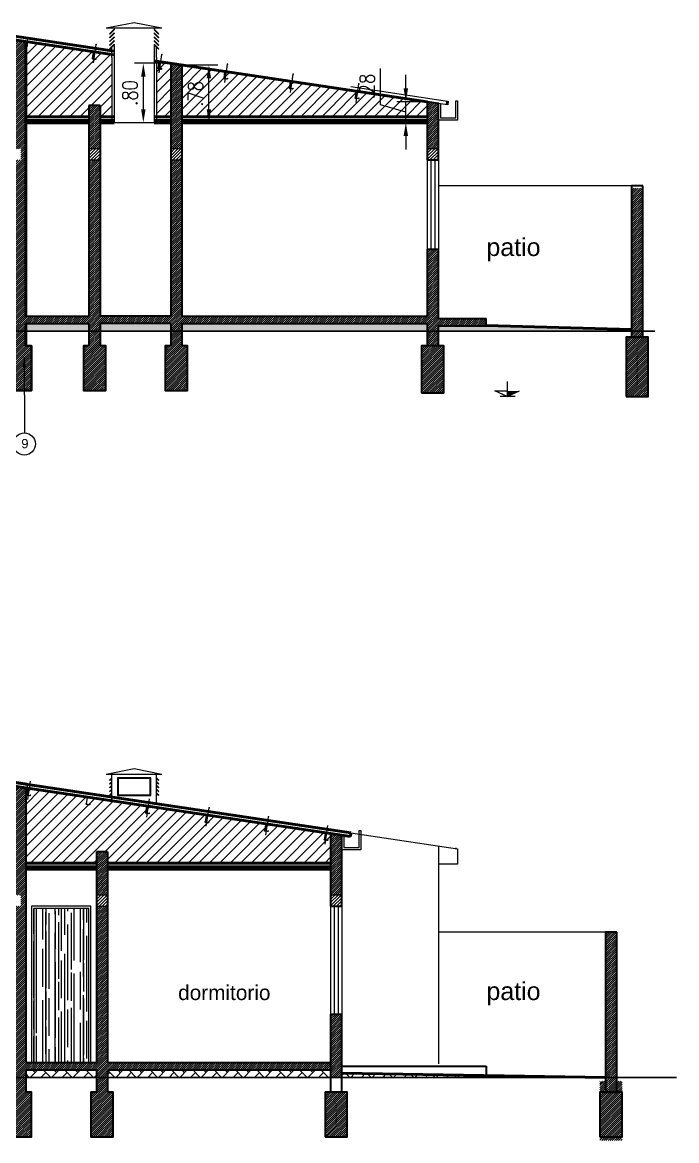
# Model space of a CAD drawing. Header units: millimetres. Extents: x 2761 to 3221, y 1635 to 1962.
# Drawn here: x 2781.35 to 2790.16, y 1945.87 to 1960.9 of the extents above; entities that cross this region are included whole.
import ezdxf

# ---------------------------------------------------------------- set-up
doc = ezdxf.new("R2010")
doc.units = ezdxf.units.MM
doc.layers.get('Defpoints').update_dxf_attribs({"lineweight": 5})
for name, color, linetype, lineweight in [('Aberturas', 239, 'Continuous', 18), ('Cotas', 8, 'Continuous', 15), ('Detalles', 3, 'Continuous', 15), ('Muros', 6, 'Continuous', 50), ('Rayado', 7, 'Continuous', 15), ('Textos', 3, 'Continuous', 9), ('Vistas', 1, 'Continuous', 20)]:
    doc.layers.add(name, color=color, linetype=linetype, lineweight=lineweight)
doc.styles.add('ARIAL', font='arial.ttf')
doc.styles.add('cotas', font='romans.shx', dxfattribs={"width": 0.8})
doc.styles.get("Standard").update_dxf_attribs({"font": 'arial.ttf'})
doc.linetypes.add('ZIGZAG', pattern='A,0.00254,-5.08,[131,ltypeshp.shx,S=5.08,R=0,X=-5.08,Y=0],-10.16,[131,ltypeshp.shx,S=5.08,R=180,X=5.08,Y=0],-5.08', length=20.32254)
doc.dimstyles.new('Copy of STANDARD', dxfattribs={"dimtxt": 0.13, "dimasz": 0.14, "dimexe": 0.08, "dimexo": 0.02, "dimgap": 0.09, "dimtad": 0, "dimtih": 1, "dimtoh": 1, "dimzin": 0, "dimdsep": 46, "dimtxsty": 'ARIAL', "dimcen": 0.05, "dimadec": 0, "dimazin": 0, "dimtfac": 1, "dimtofl": 0, "dimtmove": 0, "dimatfit": 3, "dimfxl": 1, "dimtolj": 1, "dimtzin": 0, "dimarcsym": 0})
doc.dimstyles.new('Esc 1-100', dxfattribs={"dimtxt": 0.2, "dimasz": 0.18, "dimexe": 0.12, "dimexo": 0, "dimgap": 0.08, "dimtad": 1, "dimzin": 4, "dimdsep": 46, "dimtxsty": 'cotas', "dimcen": 2.5, "dimclrd": 7, "dimclre": 7, "dimclrt": 256, "dimaunit": 1, "dimadec": 3, "dimazin": 0, "dimtfac": 1, "dimtmove": 1, "dimatfit": 3, "dimfxl": 0.12, "dimarcsym": 0})
pattern_1 = [(45, (2646.10298, 1042.22631), (1e-17, 0.143684098), [0.3048, -0.1016]), (135, (2646.17482, 1042.29816), (1e-17, 0.143684098), [0.3048, -0.1016])]
pattern_2 = [(45, (2646.102981, 1042.226315), (-0.01414213562, 0.01414213562), [])]

# ---------------------------------------------------------------- blocks, each defined once
blk = doc.blocks.new('*D41')
at = {"layer": 'Cotas', "color": 7, "lineweight": -2, "transparency": 16777216}
for p, q in [((2786.172, 1959.797), (2786.172, 1960.285)), ((2786.512, 1960.016), (2786.512, 1960.196)), ((2786.512, 1959.695), (2786.172, 1959.797)), ((2786.8, 1959.836), (2786.392, 1959.836)), ((2786.512, 1959.554), (2786.512, 1959.836)), ((2786.512, 1959.554), (2786.512, 1959.836)), ((2786.8, 1959.554), (2786.392, 1959.554)), ((2786.512, 1959.374), (2786.512, 1959.194))]:
    blk.add_line(p, q, dxfattribs=at)
at = {"layer": 'Cotas', "color": 7, "transparency": 16777216}
for points in [[(2786.482, 1960.016), (2786.542, 1960.016), (2786.512, 1959.836)], [(2786.482, 1959.374), (2786.542, 1959.374), (2786.512, 1959.554)]]:
    blk.add_solid(points, dxfattribs=at)
at = {"layer": 'Defpoints', "color": 0, "transparency": 16777216}
for p in [(2786.512, 1959.836), (2786.8, 1959.836), (2786.8, 1959.554)]:
    blk.add_point(p, dxfattribs=at)
at = {"layer": 'Cotas', "transparency": 16777216, "insert": (2785.992, 1960.041), "char_height": 0.2, "attachment_point": 5, "rotation": 90, "style": 'cotas'}
blk.add_mtext('.28', dxfattribs=at)
blk = doc.blocks.new('*D129')
at = {"layer": 'Cotas', "color": 7, "lineweight": -2, "transparency": 16777216}
for p, q in [((2783.5, 1960.331), (2783.983, 1960.331)), ((2783.863, 1959.734), (2783.863, 1960.151)), ((2783.5, 1959.554), (2783.983, 1959.554))]:
    blk.add_line(p, q, dxfattribs=at)
at = {"layer": 'Cotas', "color": 7, "transparency": 16777216}
for points in [[(2783.833, 1960.151), (2783.893, 1960.151), (2783.863, 1960.331)], [(2783.833, 1959.734), (2783.893, 1959.734), (2783.863, 1959.554)]]:
    blk.add_solid(points, dxfattribs=at)
at = {"layer": 'Defpoints', "color": 0, "transparency": 16777216}
for p in [(2783.5, 1960.331), (2783.863, 1960.331), (2783.5, 1959.554)]:
    blk.add_point(p, dxfattribs=at)
at = {"layer": 'Cotas', "transparency": 16777216, "insert": (2783.683, 1959.942), "char_height": 0.2, "attachment_point": 5, "rotation": 90, "style": 'cotas'}
blk.add_mtext('.78', dxfattribs=at)
blk = doc.blocks.new('*D130')
at = {"layer": 'Cotas', "color": 7, "lineweight": -2, "transparency": 16777216}
for p, q in [((2783.35, 1960.353), (2782.861, 1960.353)), ((2782.981, 1959.734), (2782.981, 1960.173)), ((2783.35, 1959.554), (2782.861, 1959.554))]:
    blk.add_line(p, q, dxfattribs=at)
at = {"layer": 'Cotas', "color": 7, "transparency": 16777216}
for points in [[(2782.951, 1960.173), (2783.011, 1960.173), (2782.981, 1960.353)], [(2782.951, 1959.734), (2783.011, 1959.734), (2782.981, 1959.554)]]:
    blk.add_solid(points, dxfattribs=at)
at = {"layer": 'Defpoints', "color": 0, "transparency": 16777216}
for p in [(2782.981, 1960.353), (2783.35, 1960.353), (2783.35, 1959.554)]:
    blk.add_point(p, dxfattribs=at)
at = {"layer": 'Cotas', "transparency": 16777216, "insert": (2782.801, 1959.954), "char_height": 0.2, "attachment_point": 5, "rotation": 90, "style": 'cotas'}
blk.add_mtext('.80', dxfattribs=at)
blk = doc.blocks.new('PCF C N10')
at = {"color": 0}
for p, q in [((-0.025, 0.008), (-0.025, 0.092)), ((-0.023, 0.008), (-0.023, 0.092)), ((0.017, 0.1), (-0.017, 0.1)), ((0.017, 0.098), (-0.017, 0.098)), ((0.017, 0.002), (-0.017, 0.002)), ((0.017, 0), (-0.017, 0)), ((0.023, 0.085), (0.023, 0.092)), ((0.023, 0.085), (0.025, 0.085)), ((0.023, 0.008), (0.023, 0.015)), ((0.023, 0.015), (0.025, 0.015)), ((0.025, 0.085), (0.025, 0.092)), ((0.025, 0.008), (0.025, 0.015))]:
    blk.add_line(p, q, dxfattribs=at)
for centre, radius, start, end in [((-0.017, 0.092), 0.008, 90, 180), ((-0.017, 0.008), 0.008, 180, 270), ((-0.017, 0.092), 0.006, 90, 180), ((-0.017, 0.008), 0.006, 180, 270), ((0.017, 0.092), 0.008, 360, 90), ((0.017, 0.092), 0.006, 360, 90), ((0.017, 0.008), 0.008, 270, 360), ((0.017, 0.008), 0.006, 270, 360)]:
    blk.add_arc(centre, radius, start, end, dxfattribs=at)

msp = doc.modelspace()

# ---------------------------------------------------------------- hatches: boundary and pattern name
at = {"layer": 'Cotas'}
msp.add_hatch(color=7, dxfattribs=at).paths.add_polyline_path([(2787.875, 1955.95), (2787.875, 1955.874), (2788.043, 1955.95)])
at = {"layer": 'Detalles', "lineweight": 20}
h = msp.add_hatch(dxfattribs=at)
h.set_pattern_fill('_USER', color=256, scale=0.03, angle=45, pattern_type=0)
h.set_pattern_definition([(45, (2600.170978, 1029.568136), (-0.0212132034, 0.0212132034), [])])
h.paths.add_polyline_path([(2782.25, 1959.204), (2782.25, 1959.054), (2782.4, 1959.054), (2782.4, 1959.204)])
h = msp.add_hatch(dxfattribs=at)
h.set_pattern_fill('_USER', color=256, scale=0.03, angle=45, pattern_type=0)
h.set_pattern_definition([(45, (2599.070978, 1029.568136), (-0.0212132034, 0.0212132034), [])])
h.paths.add_polyline_path([(2783.35, 1959.204), (2783.35, 1959.054), (2783.5, 1959.054), (2783.5, 1959.204)])
h = msp.add_hatch(dxfattribs=at)
h.set_pattern_fill('_USER', color=256, scale=0.03, angle=45, pattern_type=0)
h.set_pattern_definition([(45, (2604.520978, 1029.568136), (-0.0212132034, 0.0212132034), [])])
h.paths.add_polyline_path([(2786.8, 1959.204), (2786.8, 1959.054), (2786.95, 1959.054), (2786.95, 1959.204)])
h = msp.add_hatch(dxfattribs=at)
h.set_pattern_fill('_USER', color=256, scale=0.03, angle=45, pattern_type=0)
h.set_pattern_definition([(45, (2600.070978, 1019.538136), (-0.0212132034, 0.0212132034), [])])
h.paths.add_polyline_path([(2782.35, 1949.174), (2782.35, 1949.024), (2782.5, 1949.024), (2782.5, 1949.174)])
h = msp.add_hatch(dxfattribs=at)
h.set_pattern_fill('_USER', color=256, scale=0.03, angle=45, pattern_type=0)
h.set_pattern_definition([(45, (2603.220978, 1019.538136), (-0.0212132034, 0.0212132034), [])])
h.paths.add_polyline_path([(2785.5, 1949.174), (2785.5, 1949.024), (2785.65, 1949.024), (2785.65, 1949.174)])
at = {"layer": 'Rayado', "lineweight": 20}
h = msp.add_hatch(dxfattribs=at)
h.set_pattern_fill('_USER', color=256, scale=0.02, angle=45, pattern_type=0)
h.set_pattern_definition(pattern_2)
h.paths.add_polyline_path([(2775.775, 1956.554), (2775.7, 1956.554), (2775.7, 1956.754), (2775.55, 1956.754), (2775.55, 1956.554), (2775.475, 1956.554), (2775.475, 1955.954), (2775.775, 1955.954)])
h.paths.add_polyline_path([(2775.55, 1956.904), (2774.906, 1956.904), (2774.906, 1956.797), (2775.55, 1956.809)])
h.paths.add_polyline_path([(2775.7, 1957.854), (2775.55, 1957.854), (2775.55, 1956.754), (2775.7, 1956.754), (2775.7, 1956.854), (2779, 1956.854), (2779, 1956.754), (2779.15, 1956.754), (2779.15, 1956.854), (2780.1, 1956.854), (2780.1, 1956.754), (2780.25, 1956.754), (2780.25, 1956.854), (2781.1, 1956.854), (2781.1, 1956.754), (2781.25, 1956.754), (2781.25, 1959.054), (2781.183, 1959.054), (2781.183, 1959.204), (2781.25, 1959.204), (2781.25, 1960.668), (2781.1, 1960.646), (2781.1, 1956.954), (2780.25, 1956.954), (2780.25, 1959.054), (2780.1, 1959.054), (2780.1, 1956.954), (2779.15, 1956.954), (2779.15, 1959.054), (2779, 1959.054), (2779, 1956.954), (2775.7, 1956.954)])
h.paths.add_polyline_path([(2775.7, 1959.836), (2775.55, 1959.813), (2775.55, 1959.204), (2775.7, 1959.204)], flags=17)
h.paths.add_polyline_path([(2779.15, 1960.353), (2779, 1960.331), (2779, 1959.204), (2779.15, 1959.204)], flags=17)
h.paths.add_polyline_path([(2780.25, 1959.786), (2780.1, 1959.786), (2780.1, 1959.204), (2780.25, 1959.204)], flags=17)
h.paths.add_polyline_path([(2781.4, 1960.646), (2781.25, 1960.668), (2781.25, 1959.204), (2781.333, 1959.204), (2781.333, 1959.054), (2781.25, 1959.054), (2781.25, 1956.754), (2781.4, 1956.754), (2781.4, 1956.854), (2782.25, 1956.854), (2782.25, 1956.754), (2782.4, 1956.754), (2782.4, 1956.854), (2783.35, 1956.854), (2783.35, 1956.754), (2783.5, 1956.754), (2783.5, 1956.854), (2786.8, 1956.854), (2786.8, 1956.754), (2786.95, 1956.754), (2786.95, 1956.824), (2787.594, 1956.824), (2787.594, 1956.924), (2786.95, 1956.924), (2786.95, 1957.854), (2786.8, 1957.854), (2786.8, 1956.954), (2783.5, 1956.954), (2783.5, 1959.054), (2783.35, 1959.054), (2783.35, 1956.954), (2782.4, 1956.954), (2782.4, 1959.054), (2782.25, 1959.054), (2782.25, 1956.954), (2781.4, 1956.954)])
h.paths.add_polyline_path([(2782.4, 1959.786), (2782.25, 1959.786), (2782.25, 1959.204), (2782.4, 1959.204)], flags=17)
h.paths.add_polyline_path([(2783.5, 1960.331), (2783.35, 1960.353), (2783.35, 1959.204), (2783.5, 1959.204)], flags=17)
h.paths.add_polyline_path([(2786.95, 1959.813), (2786.8, 1959.836), (2786.8, 1959.204), (2786.95, 1959.204)], flags=17)
h = msp.add_hatch(dxfattribs=at)
h.set_pattern_fill('_USER', color=256, scale=0.1, angle=45, pattern_type=0)
h.set_pattern_definition([(45, (2646.10298, 1042.25631), (-0.070710678, 0.070710678), [])])
h.paths.add_polyline_path([(2783.5, 1960.331), (2786.8, 1959.836), (2786.8, 1959.634), (2783.5, 1959.634)])
h.paths.add_polyline_path([(2783.157, 1960.382), (2783.35, 1960.353), (2783.35, 1959.634), (2783.157, 1959.634)])
h.paths.add_polyline_path([(2781.4, 1960.589), (2781.418, 1960.578), (2781.418, 1960.643), (2782.557, 1960.472), (2782.557, 1960.433), (2782.557, 1959.634), (2782.4, 1959.634), (2782.4, 1959.786), (2782.25, 1959.786), (2782.25, 1959.634), (2781.4, 1959.634)])
h.paths.add_polyline_path([(2781.637, 1959.96), (2781.637, 1960.238), (2781.787, 1960.238), (2781.787, 1959.96)], flags=24)
h = msp.add_hatch(dxfattribs=at)
h.set_pattern_fill('_USER', color=256, scale=0.02, angle=45, pattern_type=0)
h.set_pattern_definition([(45, (2646.102981, 1052.226315), (-0.01414213562, 0.01414213562), [])])
h.paths.add_polyline_path([(2789.699, 1958.674), (2789.549, 1958.674), (2789.549, 1956.674), (2789.699, 1956.674)])
h.paths.add_polyline_path([(2789.774, 1956.674), (2789.474, 1956.674), (2789.474, 1955.874), (2789.774, 1955.874)])
h = msp.add_hatch(dxfattribs=at)
h.set_pattern_fill('AR-HBONE', color=256, scale=0.001)
h.set_pattern_definition(pattern_1)
h.paths.add_polyline_path([(2779, 1956.854), (2775.7, 1956.854), (2775.7, 1956.754), (2779, 1956.754)])
h.paths.add_polyline_path([(2780.1, 1956.854), (2779.15, 1956.854), (2779.15, 1956.754), (2780.1, 1956.754)])
h.paths.add_polyline_path([(2781.1, 1956.854), (2780.25, 1956.854), (2780.25, 1956.754), (2781.1, 1956.754)])
h.paths.add_polyline_path([(2782.25, 1956.854), (2781.4, 1956.854), (2781.4, 1956.754), (2782.25, 1956.754)])
h.paths.add_polyline_path([(2775.55, 1956.809), (2772.489, 1956.754), (2775.55, 1956.754)])
h.paths.add_polyline_path([(2783.35, 1956.854), (2782.4, 1956.854), (2782.4, 1956.754), (2783.35, 1956.754)])
h.paths.add_polyline_path([(2786.8, 1956.854), (2783.5, 1956.854), (2783.5, 1956.754), (2786.8, 1956.754)])
h.paths.add_polyline_path([(2787.594, 1956.827), (2787.594, 1956.824), (2786.95, 1956.824), (2786.95, 1956.754), (2789.549, 1956.754), (2789.549, 1956.774)])
h = msp.add_hatch(dxfattribs=at)
h.set_pattern_fill('_USER', color=256, scale=0.02, angle=45, pattern_type=0)
h.set_pattern_definition(pattern_2)
h.paths.add_polyline_path([(2786.95, 1956.754), (2786.8, 1956.754), (2786.8, 1956.554), (2786.95, 1956.554)])
h.paths.add_polyline_path([(2787.025, 1956.554), (2786.725, 1956.554), (2786.725, 1955.924), (2787.025, 1955.924)])
h.paths.add_polyline_path([(2783.575, 1956.554), (2783.5, 1956.554), (2783.5, 1956.754), (2783.35, 1956.754), (2783.35, 1956.554), (2783.275, 1956.554), (2783.275, 1955.954), (2783.575, 1955.954)])
h.paths.add_polyline_path([(2782.475, 1956.554), (2782.4, 1956.554), (2782.4, 1956.754), (2782.25, 1956.754), (2782.25, 1956.554), (2782.175, 1956.554), (2782.175, 1955.954), (2782.475, 1955.954)])
h.paths.add_polyline_path([(2781.25, 1956.754), (2781.1, 1956.754), (2781.1, 1956.554), (2781.025, 1956.554), (2781.025, 1955.954), (2781.25, 1955.954)])
h.paths.add_polyline_path([(2781.475, 1956.554), (2781.4, 1956.554), (2781.4, 1956.754), (2781.25, 1956.754), (2781.25, 1955.954), (2781.475, 1955.954)])
h.paths.add_polyline_path([(2780.325, 1956.554), (2780.25, 1956.554), (2780.25, 1956.754), (2780.1, 1956.754), (2780.1, 1956.554), (2780.025, 1956.554), (2780.025, 1955.954), (2780.325, 1955.954)])
h.paths.add_polyline_path([(2779.225, 1956.554), (2779.15, 1956.554), (2779.15, 1956.754), (2779, 1956.754), (2779, 1956.554), (2778.925, 1956.554), (2778.925, 1955.954), (2779.225, 1955.954)])
h = msp.add_hatch(dxfattribs=at)
h.set_pattern_fill('_USER', color=256, scale=0.02, angle=45, pattern_type=0)
h.set_pattern_definition(pattern_2)
h.paths.add_polyline_path([(2777.075, 1946.524), (2776.775, 1946.524), (2776.775, 1945.924), (2777.075, 1945.924)])
h.paths.add_polyline_path([(2777, 1946.724), (2776.85, 1946.724), (2776.85, 1946.524), (2777, 1946.524)])
h.paths.add_polyline_path([(2777, 1946.824), (2780, 1946.824), (2780, 1946.724), (2780.15, 1946.724), (2780.15, 1946.824), (2781.1, 1946.824), (2781.1, 1946.724), (2781.25, 1946.724), (2781.25, 1949.024), (2781.183, 1949.024), (2781.183, 1949.174), (2781.25, 1949.174), (2781.25, 1950.638), (2781.1, 1950.616), (2781.1, 1946.924), (2780.15, 1946.924), (2780.15, 1949.024), (2780, 1949.024), (2780, 1946.924), (2777, 1946.924), (2777, 1947.824), (2776.85, 1947.824), (2776.85, 1946.874), (2774.906, 1946.874), (2774.906, 1946.752), (2776.85, 1946.779), (2776.85, 1946.724), (2777, 1946.724)])
h.paths.add_polyline_path([(2777, 1950.001), (2776.85, 1949.978), (2776.85, 1949.174), (2777, 1949.174)], flags=17)
h.paths.add_polyline_path([(2780.15, 1949.756), (2780, 1949.756), (2780, 1949.174), (2780.15, 1949.174)], flags=17)
h.paths.add_polyline_path([(2781.4, 1950.616), (2781.25, 1950.638), (2781.25, 1949.174), (2781.333, 1949.174), (2781.333, 1949.024), (2781.25, 1949.024), (2781.25, 1946.724), (2781.4, 1946.724), (2781.4, 1946.824), (2782.35, 1946.824), (2782.35, 1946.724), (2782.5, 1946.724), (2782.5, 1946.824), (2785.5, 1946.824), (2785.5, 1946.924), (2782.5, 1946.924), (2782.5, 1949.024), (2782.35, 1949.024), (2782.35, 1946.924), (2781.4, 1946.924)])
h.paths.add_polyline_path([(2782.5, 1949.756), (2782.35, 1949.756), (2782.35, 1949.174), (2782.5, 1949.174)], flags=17)
h.paths.add_polyline_path([(2785.65, 1947.574), (2785.5, 1947.574), (2785.5, 1946.724), (2785.65, 1946.724)])
h.paths.add_polyline_path([(2785.65, 1949.978), (2785.5, 1950.001), (2785.5, 1949.174), (2785.65, 1949.174)])
h.paths.add_polyline_path([(2785.725, 1946.524), (2785.425, 1946.524), (2785.425, 1945.924), (2785.725, 1945.924)])
h.paths.add_polyline_path([(2782.575, 1946.524), (2782.5, 1946.524), (2782.5, 1946.724), (2782.35, 1946.724), (2782.35, 1946.524), (2782.275, 1946.524), (2782.275, 1945.924), (2782.575, 1945.924)])
h.paths.add_polyline_path([(2781.25, 1946.724), (2781.1, 1946.724), (2781.1, 1946.524), (2781.025, 1946.524), (2781.025, 1945.924), (2781.25, 1945.924)])
h.paths.add_polyline_path([(2781.475, 1946.524), (2781.4, 1946.524), (2781.4, 1946.724), (2781.25, 1946.724), (2781.25, 1945.924), (2781.475, 1945.924)])
h.paths.add_polyline_path([(2780.225, 1946.524), (2780.15, 1946.524), (2780.15, 1946.724), (2780, 1946.724), (2780, 1946.524), (2779.925, 1946.524), (2779.925, 1945.924), (2780.225, 1945.924)])
h = msp.add_hatch(dxfattribs=at)
h.set_pattern_fill('_USER', color=256, scale=0.1, angle=45, pattern_type=0)
h.set_pattern_definition([(45, (2646.10298, 1042.22631), (-0.070710678, 0.070710678), [])])
h.paths.add_polyline_path([(2781.418, 1950.613), (2781.418, 1950.548), (2781.4, 1950.559), (2781.4, 1949.604), (2782.35, 1949.604), (2782.35, 1949.756), (2782.5, 1949.756), (2782.5, 1949.604), (2785.5, 1949.604), (2785.5, 1950.001)])
h.paths.add_polyline_path([(2782.272, 1950.47), (2782.273, 1950.477), (2782.271, 1950.477), (2782.27, 1950.47)], flags=16)
h.paths.add_polyline_path([(2782.262, 1950.401), (2782.26, 1950.401), (2782.258, 1950.389, 0.182676), (2782.261, 1950.394)], flags=16)
h.paths.add_polyline_path([(2782.252, 1950.387), (2782.218, 1950.394, -0.414214), (2782.213, 1950.401), (2782.226, 1950.484, -0.414214), (2782.233, 1950.489), (2782.266, 1950.486), (2782.233, 1950.489, 0.414214), (2782.226, 1950.484), (2782.213, 1950.401, 0.414214), (2782.218, 1950.394)], flags=16)
h.paths.add_polyline_path([(2783.062, 1950.281), (2783.06, 1950.281), (2783.058, 1950.269, 0.182676), (2783.061, 1950.274)], flags=16)
h.paths.add_polyline_path([(2783.026, 1950.364, -0.414214), (2783.033, 1950.369), (2783.072, 1950.363, 0.182676), (2783.067, 1950.366), (2783.033, 1950.369, 0.414214), (2783.026, 1950.364), (2783.013, 1950.281, 0.414214), (2783.019, 1950.274), (2783.052, 1950.267), (2783.019, 1950.274, -0.414214), (2783.013, 1950.281)], flags=16)
h.paths.add_polyline_path([(2783.073, 1950.357), (2783.071, 1950.357), (2783.07, 1950.35), (2783.072, 1950.35)], flags=16)
h.paths.add_polyline_path([(2781.462, 1950.521), (2781.46, 1950.521), (2781.458, 1950.509, 0.182676), (2781.461, 1950.514)], flags=16)
h.paths.add_polyline_path([(2781.452, 1950.509), (2781.413, 1950.515, 0.182676), (2781.418, 1950.512), (2781.451, 1950.507)], flags=16)
h.paths.add_polyline_path([(2781.47, 1950.59), (2781.472, 1950.59), (2781.473, 1950.597), (2781.471, 1950.597)], flags=16)
h.paths.add_polyline_path([(2783.862, 1950.161), (2783.86, 1950.161), (2783.858, 1950.149, 0.182676), (2783.861, 1950.154)], flags=16)
h.paths.add_polyline_path([(2783.826, 1950.244, -0.414214), (2783.833, 1950.249), (2783.872, 1950.243, 0.182676), (2783.867, 1950.246), (2783.833, 1950.249, 0.414214), (2783.826, 1950.244), (2783.814, 1950.161, 0.414214), (2783.819, 1950.154), (2783.852, 1950.147), (2783.819, 1950.154, -0.414214), (2783.814, 1950.161)], flags=16)
h.paths.add_polyline_path([(2783.873, 1950.23), (2783.874, 1950.237), (2783.872, 1950.237), (2783.871, 1950.23)], flags=16)
h.paths.add_polyline_path([(2784.673, 1950.11), (2784.674, 1950.117), (2784.672, 1950.117), (2784.671, 1950.11)], flags=16)
h.paths.add_polyline_path([(2784.662, 1950.041), (2784.66, 1950.041), (2784.659, 1950.029, 0.182676), (2784.661, 1950.034)], flags=16)
h.paths.add_polyline_path([(2784.614, 1950.041, 0.414214), (2784.619, 1950.034), (2784.652, 1950.027), (2784.619, 1950.034, -0.414214), (2784.614, 1950.041), (2784.615, 1950.046, 0.37127), (2784.613, 1950.036)], flags=16)
h.paths.add_polyline_path([(2785.473, 1949.99), (2785.474, 1949.997), (2785.472, 1949.997), (2785.471, 1949.99)], flags=16)
h.paths.add_polyline_path([(2785.463, 1949.921), (2785.461, 1949.921), (2785.459, 1949.909, 0.182676), (2785.462, 1949.914)], flags=16)
h.paths.add_polyline_path([(2785.414, 1949.921, 0.414214), (2785.419, 1949.914), (2785.453, 1949.907), (2785.419, 1949.914, -0.414214), (2785.414, 1949.921), (2785.415, 1949.926, 0.37127), (2785.413, 1949.916)], flags=16)
at = {"layer": 'Rayado'}
h = msp.add_hatch(dxfattribs=at)
h.set_pattern_fill('AR-RROOF', color=256, scale=0.005, angle=90, style=0)
h.set_pattern_definition([(90, (2623.80774, 1321.64051), (-0.127, 0.2794), [1.905, -0.254, 0.635, -0.127]), (90, (2623.74424, 1321.80942), (-0.16891, -0.127), [0.381, -0.04191, 0.762, -0.09525]), (90, (2623.69979, 1321.70401), (-0.08509, 0.6604), [1.016, -0.1778, 0.508, -0.127])])
h.paths.add_polyline_path([(2782.246, 1948.994), (2781.506, 1948.994), (2781.506, 1948.983), (2782.246, 1947.965)])
h.paths.add_polyline_path([(2781.506, 1948.983), (2781.506, 1946.924), (2782.246, 1947.885), (2782.246, 1947.965)])
h.paths.add_polyline_path([(2782.246, 1947.885), (2781.506, 1946.924), (2782.246, 1946.924)])
at = {"layer": 'Rayado', "lineweight": 20}
h = msp.add_hatch(dxfattribs=at)
h.set_pattern_fill('_USER', color=256, scale=0.02, angle=45, pattern_type=0)
h.set_pattern_definition([(45, (2645.753101, 1042.226315), (-0.01414213562, 0.01414213562), [])])
h.paths.add_polyline_path([(2789.349, 1948.674), (2789.199, 1948.674), (2789.199, 1946.674), (2789.349, 1946.674)])
h.paths.add_polyline_path([(2789.424, 1946.674), (2789.124, 1946.674), (2789.124, 1945.874), (2789.424, 1945.874)])
h = msp.add_hatch(dxfattribs=at)
h.set_pattern_fill('AR-HBONE', color=256, scale=0.001)
h.set_pattern_definition(pattern_1)
h.paths.add_polyline_path([(2782.35, 1946.824), (2781.4, 1946.824), (2781.4, 1946.724), (2782.35, 1946.724)])
h.paths.add_polyline_path([(2785.5, 1946.824), (2782.5, 1946.824), (2782.5, 1946.724), (2785.5, 1946.724)])
h.paths.add_polyline_path([(2785.65, 1946.779), (2785.65, 1946.724), (2789.199, 1946.724)])

# ---------------------------------------------------------------- linework, layer by layer
at = {"lineweight": 20}
msp.add_line((2783.127, 1959.554), (2782.587, 1959.554), dxfattribs=at)
at = {"layer": 'Aberturas'}
for p, q in [((2786.8, 1959.054), (2786.8, 1957.854)), ((2786.85, 1959.054), (2786.85, 1957.854)), ((2786.9, 1959.054), (2786.9, 1957.854)), ((2786.95, 1959.054), (2786.95, 1957.854)), ((2785.5, 1949.024), (2785.5, 1947.574)), ((2785.55, 1949.024), (2785.55, 1947.574)), ((2785.6, 1949.024), (2785.6, 1947.574)), ((2785.65, 1949.024), (2785.65, 1947.574))]:
    msp.add_line(p, q, dxfattribs=at)
for points in [[(2781.476, 1946.924), (2782.276, 1946.924), (2782.276, 1949.024), (2781.476, 1949.024)], [(2781.506, 1946.924), (2782.246, 1946.924), (2782.246, 1948.994), (2781.506, 1948.994)]]:
    msp.add_lwpolyline(points, close=True, dxfattribs=at)
at = {"layer": 'Cotas', "color": 7, "lineweight": 50}
for p, q in [((2781.4, 1960.646), (2781.4, 1956.954)), ((2781.4, 1956.854), (2781.4, 1956.554))]:
    msp.add_line(p, q, dxfattribs=at)
at = {"layer": 'Cotas', "color": 7}
for p, q in [((2787.875, 1955.874), (2787.708, 1955.95)), ((2787.708, 1955.95), (2787.875, 1955.95)), ((2787.875, 1956.078), (2787.875, 1955.874)), ((2787.875, 1955.874), (2788.043, 1955.95)), ((2787.984, 1955.874), (2787.78, 1955.874))]:
    msp.add_line(p, q, dxfattribs=at)
at = {"layer": 'Cotas', "color": 7, "lineweight": 20}
msp.add_circle((2781.381, 1955.237), 0.15, dxfattribs=at)
at = {"layer": 'Detalles', "lineweight": 5}
for p, q in [((2782.482, 1960.828), (2782.857, 1960.903)), ((2782.857, 1960.903), (2783.232, 1960.828)), ((2782.482, 1960.828), (2783.232, 1960.828)), ((2782.587, 1960.828), (2782.587, 1960.803)), ((2782.587, 1960.761), (2782.587, 1960.753)), ((2783.127, 1960.828), (2783.127, 1960.803)), ((2783.127, 1960.761), (2783.127, 1960.753)), ((2782.587, 1960.71), (2782.587, 1960.702)), ((2782.587, 1960.659), (2782.587, 1960.651)), ((2782.587, 1960.609), (2782.587, 1959.554)), ((2783.127, 1960.71), (2783.127, 1960.702)), ((2783.127, 1960.659), (2783.127, 1960.651)), ((2783.127, 1960.609), (2783.127, 1959.554)), ((2782.557, 1960.433), (2782.557, 1960.571)), ((2783.157, 1960.433), (2783.157, 1960.571)), ((2782.557, 1960.433), (2782.557, 1959.554)), ((2783.157, 1960.433), (2783.157, 1959.554)), ((2782.482, 1950.798), (2782.857, 1950.873)), ((2782.857, 1950.873), (2783.232, 1950.798)), ((2782.482, 1950.798), (2783.232, 1950.798)), ((2782.557, 1950.448), (2782.557, 1950.798)), ((2783.157, 1950.403), (2783.157, 1950.798))]:
    msp.add_line(p, q, dxfattribs=at)
at = {"layer": 'Detalles', "lineweight": 20}
for p, q in [((2782.311, 1960.358), (2782.348, 1960.605)), ((2783.194, 1960.225), (2783.231, 1960.472)), ((2784.078, 1960.093), (2784.115, 1960.34)), ((2784.961, 1959.96), (2784.998, 1960.207)), ((2785.845, 1959.828), (2785.882, 1960.075)), ((2781.427, 1950.46), (2781.464, 1950.707)), ((2783.028, 1950.22), (2783.065, 1950.467)), ((2783.828, 1950.1), (2783.865, 1950.347)), ((2784.628, 1949.98), (2784.665, 1950.227)), ((2785.428, 1949.86), (2785.465, 1950.107))]:
    msp.add_line(p, q, dxfattribs=at)
at = {"layer": 'Detalles', "lineweight": 50}
for p, q in [((2787.594, 1956.827), (2789.549, 1956.774)), ((2785.65, 1946.779), (2789.199, 1946.724))]:
    msp.add_line(p, q, dxfattribs=at)
at = {"layer": 'Detalles', "lineweight": 5}
for points in [[(2782.587, 1960.803), (2782.53, 1960.746), (2782.526, 1960.75), (2782.587, 1960.811)], [(2782.587, 1960.753), (2782.53, 1960.695), (2782.526, 1960.699), (2782.587, 1960.761)], [(2783.127, 1960.803), (2783.185, 1960.746), (2783.189, 1960.75), (2783.127, 1960.811)], [(2783.127, 1960.753), (2783.185, 1960.695), (2783.189, 1960.699), (2783.127, 1960.761)], [(2782.587, 1960.702), (2782.53, 1960.644), (2782.526, 1960.648), (2782.587, 1960.71)], [(2782.587, 1960.651), (2782.53, 1960.594), (2782.526, 1960.598), (2782.587, 1960.659)], [(2782.587, 1960.601), (2782.53, 1960.543), (2782.526, 1960.547), (2782.587, 1960.609)], [(2783.127, 1960.702), (2783.185, 1960.644), (2783.189, 1960.648), (2783.127, 1960.71)], [(2783.127, 1960.651), (2783.185, 1960.594), (2783.189, 1960.598), (2783.127, 1960.659)], [(2783.127, 1960.601), (2783.185, 1960.543), (2783.189, 1960.547), (2783.127, 1960.609)], [(2782.557, 1950.743), (2782.53, 1950.716), (2782.526, 1950.72), (2782.557, 1950.751)], [(2782.557, 1950.693), (2782.53, 1950.665), (2782.526, 1950.669), (2782.557, 1950.701)], [(2783.157, 1950.743), (2783.185, 1950.716), (2783.189, 1950.72), (2783.157, 1950.751)], [(2783.157, 1950.693), (2783.185, 1950.665), (2783.189, 1950.669), (2783.157, 1950.701)], [(2782.557, 1950.642), (2782.53, 1950.614), (2782.526, 1950.618), (2782.557, 1950.65)], [(2782.557, 1950.591), (2782.53, 1950.564), (2782.526, 1950.568), (2782.557, 1950.599)], [(2782.557, 1950.541), (2782.53, 1950.513), (2782.526, 1950.517), (2782.557, 1950.549)], [(2783.157, 1950.642), (2783.185, 1950.614), (2783.189, 1950.618), (2783.157, 1950.65)], [(2783.157, 1950.591), (2783.185, 1950.564), (2783.189, 1950.568), (2783.157, 1950.599)], [(2783.157, 1950.541), (2783.185, 1950.513), (2783.189, 1950.517), (2783.157, 1950.549)]]:
    msp.add_lwpolyline(points, dxfattribs=at)
at = {"layer": 'Detalles', "lineweight": 20}
for points in [[(2781.25, 1960.719), (2781.25, 1960.733), (2781.418, 1960.706), (2781.418, 1960.578), (2781.4, 1960.589)], [(2786.977, 1959.809), (2786.977, 1959.618), (2787.183, 1959.618), (2787.183, 1959.847), (2787.207, 1959.847), (2787.207, 1959.589), (2786.95, 1959.589)], [(2781.25, 1950.689), (2781.25, 1950.703), (2781.418, 1950.676), (2781.418, 1950.548), (2781.4, 1950.559)], [(2785.677, 1949.974), (2785.677, 1949.813), (2785.883, 1949.813), (2785.883, 1950.042), (2785.907, 1950.042), (2785.907, 1949.784), (2785.65, 1949.784)]]:
    msp.add_lwpolyline(points, dxfattribs=at)
for points in [[(2782.25, 1959.054), (2782.4, 1959.054), (2782.4, 1959.204), (2782.25, 1959.204)], [(2783.35, 1959.054), (2783.5, 1959.054), (2783.5, 1959.204), (2783.35, 1959.204)], [(2786.8, 1959.054), (2786.95, 1959.054), (2786.95, 1959.204), (2786.8, 1959.204)], [(2782.35, 1949.024), (2782.5, 1949.024), (2782.5, 1949.174), (2782.35, 1949.174)], [(2785.5, 1949.024), (2785.65, 1949.024), (2785.65, 1949.174), (2785.5, 1949.174)]]:
    msp.add_lwpolyline(points, close=True, dxfattribs=at)
at = {"layer": 'Detalles', "lineweight": 5}
for points in [[(2782.632, 1950.513), (2783.082, 1950.513), (2783.082, 1950.751), (2782.632, 1950.751)], [(2782.642, 1950.523), (2783.072, 1950.523), (2783.072, 1950.741), (2782.642, 1950.741)]]:
    msp.add_lwpolyline(points, close=True, dxfattribs=at)
at = {"layer": 'Detalles', "lineweight": 20}
for p in [(2782.348, 1960.605), (2783.231, 1960.472), (2784.115, 1960.34), (2784.998, 1960.207), (2785.882, 1960.075), (2783.865, 1950.347), (2784.665, 1950.227)]:
    msp.add_point(p, dxfattribs=at)
at = {"layer": 'Muros', "color": 1}
for p, q in [((2781.25, 1960.719), (2782.587, 1960.518)), ((2781.25, 1960.668), (2782.587, 1960.468)), ((2783.127, 1960.387), (2786.8, 1959.836)), ((2787.073, 1959.845), (2787.066, 1959.796)), ((2782.25, 1959.584), (2781.4, 1959.584)), ((2782.25, 1959.554), (2781.4, 1959.554)), ((2782.587, 1959.584), (2782.4, 1959.584)), ((2782.587, 1959.554), (2782.4, 1959.554)), ((2783.35, 1959.584), (2783.127, 1959.584)), ((2783.35, 1959.554), (2783.127, 1959.554)), ((2786.8, 1959.584), (2783.5, 1959.584)), ((2786.8, 1959.554), (2783.5, 1959.554)), ((2781.25, 1950.689), (2785.773, 1950.01)), ((2781.25, 1950.638), (2785.766, 1949.961)), ((2785.773, 1950.01), (2785.766, 1949.961)), ((2782.35, 1949.554), (2781.4, 1949.554)), ((2782.35, 1949.524), (2781.4, 1949.524)), ((2785.5, 1949.554), (2782.5, 1949.554)), ((2785.5, 1949.524), (2782.5, 1949.524))]:
    msp.add_line(p, q, dxfattribs=at)
at = {"layer": 'Muros', "lineweight": 35}
for p, q in [((2781.25, 1960.668), (2781.4, 1960.646)), ((2781.4, 1960.646), (2781.4, 1956.954)), ((2783.35, 1960.353), (2783.35, 1956.954)), ((2783.5, 1960.331), (2783.35, 1960.353)), ((2783.5, 1960.331), (2783.5, 1956.954)), ((2782.25, 1959.786), (2782.25, 1956.954)), ((2782.4, 1959.786), (2782.25, 1959.786)), ((2782.4, 1959.786), (2782.4, 1956.954)), ((2786.8, 1959.054), (2786.95, 1959.054)), ((2786.8, 1957.854), (2786.95, 1957.854)), ((2781.4, 1956.954), (2782.25, 1956.954)), ((2781.4, 1956.854), (2781.4, 1956.554)), ((2781.4, 1956.854), (2782.25, 1956.854)), ((2782.25, 1956.854), (2782.25, 1956.554)), ((2783.35, 1956.954), (2782.4, 1956.954)), ((2782.4, 1956.854), (2782.4, 1956.554)), ((2783.35, 1956.854), (2782.4, 1956.854)), ((2783.35, 1956.854), (2783.35, 1956.554)), ((2783.5, 1956.954), (2786.8, 1956.954)), ((2783.5, 1956.854), (2786.8, 1956.854)), ((2783.5, 1956.854), (2783.5, 1956.554)), ((2786.95, 1956.924), (2787.594, 1956.924)), ((2781.25, 1950.638), (2781.4, 1950.616)), ((2781.4, 1950.616), (2781.4, 1946.924)), ((2782.35, 1949.756), (2782.35, 1946.924)), ((2782.5, 1949.756), (2782.35, 1949.756)), ((2782.5, 1949.756), (2782.5, 1946.924)), ((2785.5, 1949.024), (2785.65, 1949.024)), ((2785.5, 1947.574), (2785.65, 1947.574)), ((2781.4, 1946.924), (2782.35, 1946.924)), ((2782.5, 1946.924), (2785.5, 1946.924)), ((2781.4, 1946.824), (2781.4, 1946.524)), ((2781.4, 1946.824), (2782.35, 1946.824)), ((2782.35, 1946.824), (2782.35, 1946.524)), ((2782.5, 1946.824), (2782.5, 1946.524)), ((2782.5, 1946.824), (2785.5, 1946.824)), ((2785.65, 1946.874), (2787.594, 1946.874)), ((2787.594, 1946.874), (2787.594, 1946.749))]:
    msp.add_line(p, q, dxfattribs=at)
at = {"layer": 'Muros', "color": 3, "linetype": 'ZIGZAG', "ltscale": 0.003}
for p, q in [((2782.25, 1959.634), (2781.4, 1959.634)), ((2782.587, 1959.634), (2782.4, 1959.634)), ((2783.35, 1959.634), (2783.127, 1959.634)), ((2786.8, 1959.634), (2783.5, 1959.634)), ((2782.35, 1949.604), (2781.4, 1949.604)), ((2785.5, 1949.604), (2782.5, 1949.604))]:
    msp.add_line(p, q, dxfattribs=at)
at = {"layer": 'Muros', "lineweight": 35}
for points in [[(2786.95, 1959.054), (2786.95, 1959.813), (2786.8, 1959.836), (2786.8, 1959.054)], [(2786.8, 1957.854), (2786.8, 1956.954)], [(2786.95, 1956.924), (2786.95, 1957.854)], [(2786.8, 1956.854), (2786.8, 1956.554)], [(2786.95, 1956.554), (2786.95, 1956.824), (2787.594, 1956.824), (2787.594, 1956.924)], [(2781.4, 1956.554), (2781.475, 1956.554), (2781.475, 1955.954), (2781.025, 1955.954), (2781.025, 1956.554), (2781.1, 1956.554)], [(2781.1, 1956.554), (2781.025, 1956.554), (2781.025, 1955.954), (2781.475, 1955.954), (2781.475, 1956.554), (2781.4, 1956.554)], [(2782.25, 1956.554), (2782.175, 1956.554), (2782.175, 1955.954), (2782.475, 1955.954), (2782.475, 1956.554), (2782.4, 1956.554)], [(2783.35, 1956.554), (2783.275, 1956.554), (2783.275, 1955.954), (2783.575, 1955.954), (2783.575, 1956.554), (2783.5, 1956.554)], [(2785.65, 1949.024), (2785.65, 1949.978), (2785.5, 1950.001), (2785.5, 1949.024)], [(2785.5, 1947.574), (2785.5, 1946.524)], [(2785.65, 1946.524), (2785.65, 1947.574)], [(2781.1, 1946.524), (2781.025, 1946.524), (2781.025, 1945.924), (2781.475, 1945.924), (2781.475, 1946.524), (2781.4, 1946.524)], [(2782.35, 1946.524), (2782.275, 1946.524), (2782.275, 1945.924), (2782.575, 1945.924), (2782.575, 1946.524), (2782.5, 1946.524)]]:
    msp.add_lwpolyline(points, dxfattribs=at)
for points in [[(2789.699, 1958.704), (2789.549, 1958.704), (2789.549, 1956.674), (2789.699, 1956.674)], [(2786.725, 1955.924), (2787.025, 1955.924), (2787.025, 1956.554), (2786.725, 1956.554)], [(2789.474, 1955.874), (2789.774, 1955.874), (2789.774, 1956.674), (2789.474, 1956.674)], [(2789.349, 1948.674), (2789.199, 1948.674), (2789.199, 1946.524), (2789.349, 1946.524)], [(2785.425, 1945.924), (2785.725, 1945.924), (2785.725, 1946.524), (2785.425, 1946.524)], [(2789.124, 1945.924), (2789.424, 1945.924), (2789.424, 1946.524), (2789.124, 1946.524)]]:
    msp.add_lwpolyline(points, close=True, dxfattribs=at)
at = {"layer": 'Vistas', "lineweight": 20}
for p, q in [((2785.773, 1960.04), (2787.073, 1959.845)), ((2787.066, 1959.796), (2786.95, 1959.813)), ((2789.549, 1958.704), (2786.95, 1958.704)), ((2785.773, 1950.01), (2787.205, 1949.796)), ((2786.95, 1949.834), (2786.95, 1946.904)), ((2789.199, 1948.674), (2786.95, 1948.674))]:
    msp.add_line(p, q, dxfattribs=at)
at = {"layer": 'Vistas', "color": 2, "lineweight": 30}
for p, q in [((2770.416, 1956.754), (2789.86, 1956.754)), ((2772.177, 1946.724), (2790.155, 1946.724))]:
    msp.add_line(p, q, dxfattribs=at)
at = {"layer": 'Vistas', "lineweight": 20}
msp.add_lwpolyline([(2787.193, 1949.798), (2787.193, 1949.798), (2787.193, 1949.798), (2787.181, 1949.799), (2787.205, 1949.796), (2787.205, 1949.589), (2786.948, 1949.589)], dxfattribs=at)

# ---------------------------------------------------------------- block references
at = {"layer": 'Detalles', "lineweight": 20, "xscale": -1}
for p, rotation in [((2782.333, 1960.506), 171.4692343899538), ((2783.216, 1960.373), 171.4692343899538), ((2784.1, 1960.241), 171.4692343899538), ((2784.983, 1960.108), 171.4692343899538), ((2785.867, 1959.976), 171.4692343899538), ((2781.449, 1950.609), 171.4692343899954), ((2782.25, 1950.488), 171.4692343899954), ((2783.05, 1950.368), 171.4692343899954), ((2783.85, 1950.248), 171.4692343899954), ((2784.65, 1950.128), 171.4692343899954), ((2785.451, 1950.008), 171.4692343899954)]:
    msp.add_blockref('PCF C N10', p, dxfattribs=dict(at, rotation=rotation))

# ---------------------------------------------------------------- texts
at = {"layer": 'Cotas', "lineweight": 20}
msp.add_text('9', height=0.125, dxfattribs=at).set_placement((2781.339, 1955.179))
at = {"layer": 'Textos', "color": 7, "lineweight": 20}
for s, height, p in [('patio', 0.24, (2787.597, 1957.763)), ('dormitorio', 0.2, (2783.449, 1947.763)), ('patio', 0.24, (2787.597, 1947.763))]:
    msp.add_text(s, height=height, dxfattribs=at).set_placement(p)

# ---------------------------------------------------------------- dimensions: what is measured, and where the dimension line sits
at = {"layer": 'Cotas'}
for base, p1, p2, picture, middle in [((2782.981, 1960.353), (2783.35, 1959.554), (2783.35, 1960.353), '*D130', (2782.801, 1959.954)), ((2783.863, 1960.331), (2783.5, 1959.554), (2783.5, 1960.331), '*D129', (2783.683, 1959.942)), ((2786.512, 1959.836), (2786.8, 1959.554), (2786.8, 1959.836), '*D41', (2785.992, 1959.877))]:
    dim = msp.add_linear_dim(base=base, p1=p1, p2=p2, angle=90, dimstyle='Esc 1-100', dxfattribs=at)
    dim.commit()
    dim.dimension.update_dxf_attribs({"geometry": picture, "text_midpoint": middle})

# ---------------------------------------------------------------- leaders
at = {"layer": 'Cotas', "color": 7, "ltscale": 0.7}
msp.add_leader([(2781.38, 1956.405), (2781.381, 1955.386)], dimstyle='Copy of STANDARD', override={"dimgap": 0.09, "dimtad": 0}, dxfattribs=at)

doc.saveas('drawing.dxf')
